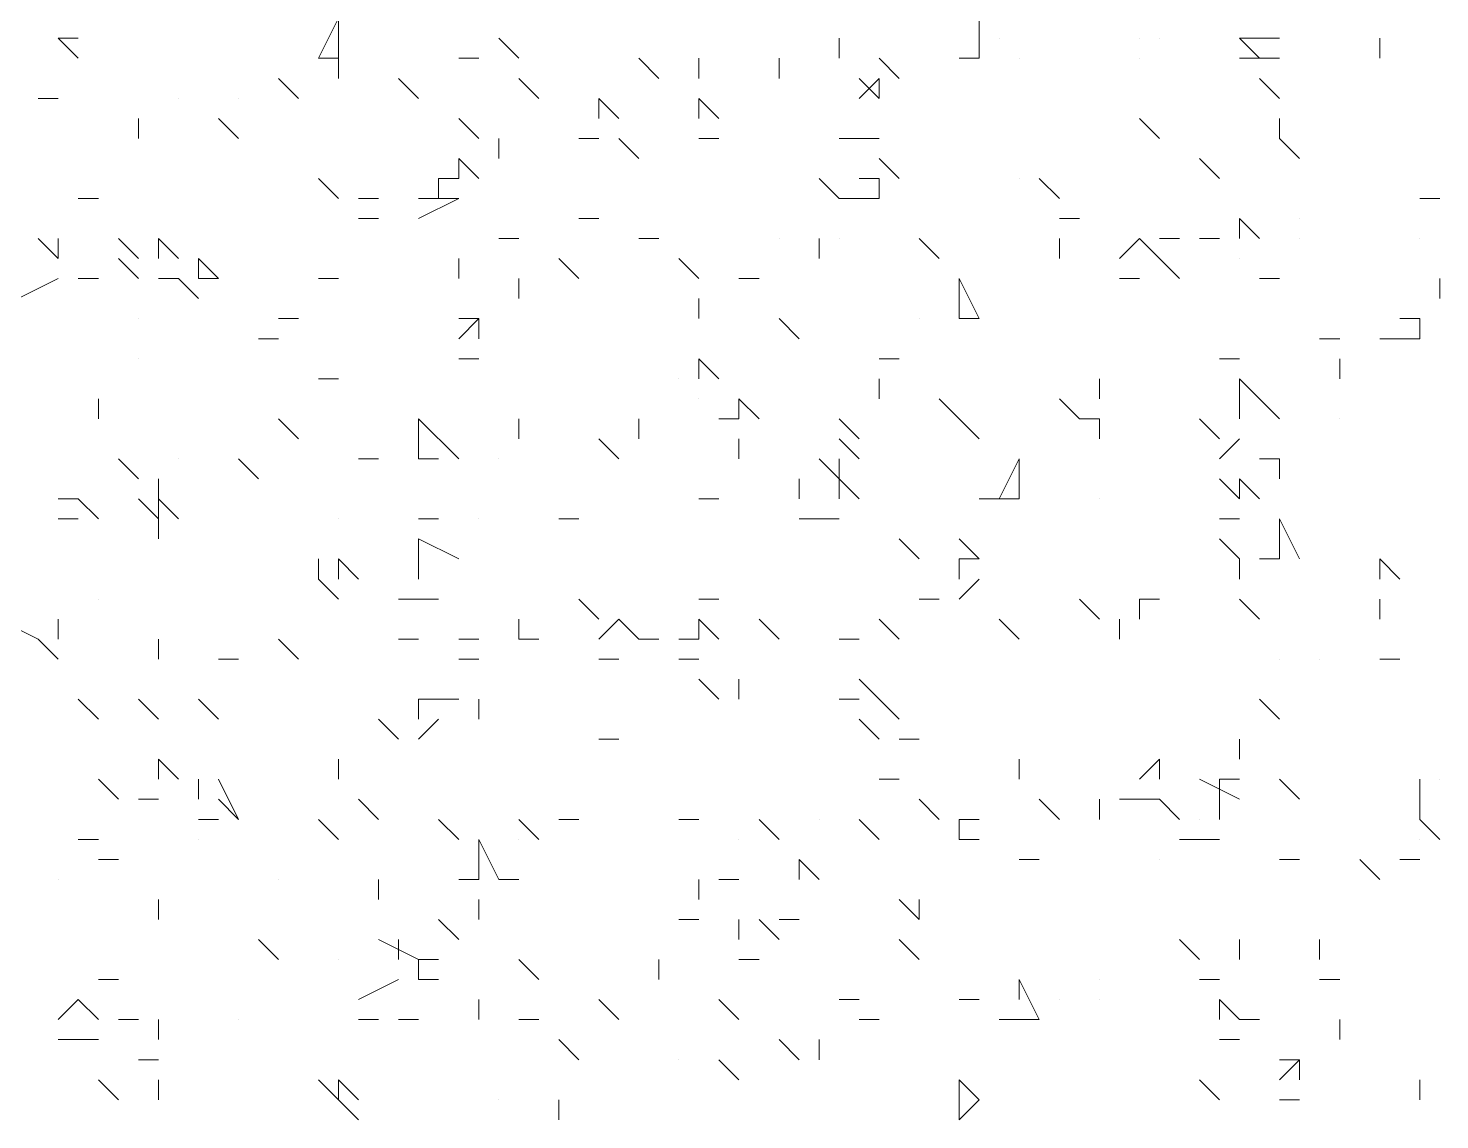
# Model space of a CAD drawing. Header units: millimetres. Extents: x 2928 to 3112, y 1220 to 1280.
# Drawn here: x 2999.9805 to 3000.2155, y 1265.0906 to 1265.2723 of the extents above; entities that cross this region are included whole.
import ezdxf

# ---------------------------------------------------------------- set-up
doc = ezdxf.new("R2010")
doc.units = ezdxf.units.MM

msp = doc.modelspace()

# ---------------------------------------------------------------- linework, layer by layer
at = {"color": 92, "linetype": 'Continuous', "lineweight": 5, "true_color": 0x00b800}
for points in [[(3000.03216, 1265.27396), (3000.02882, 1265.2673), (3000.02882, 1265.2673)], [(3000.03216, 1265.27396), (3000.03216, 1265.2673), (3000.03216, 1265.2673)], [(3000.13882, 1265.27396), (3000.13882, 1265.27063), (3000.13882, 1265.27063)], [(3000.13882, 1265.27396), (3000.13882, 1265.2673), (3000.13882, 1265.2673)], [(2999.98882, 1265.27063), (2999.98549, 1265.27063), (2999.98549, 1265.27063)], [(2999.98882, 1265.2673), (2999.98549, 1265.27063), (2999.98549, 1265.27063)], [(3000.06216, 1265.2673), (3000.05882, 1265.27063), (3000.05882, 1265.27063)], [(3000.11549, 1265.2673), (3000.11549, 1265.27063), (3000.11549, 1265.27063)], [(3000.18216, 1265.27063), (3000.18882, 1265.27063), (3000.18882, 1265.27063)], [(3000.18549, 1265.2673), (3000.18216, 1265.27063), (3000.18216, 1265.27063)], [(3000.20549, 1265.2673), (3000.20549, 1265.27063), (3000.20549, 1265.27063)], [(3000.02882, 1265.2673), (3000.03216, 1265.2673), (3000.03216, 1265.2673)], [(3000.03216, 1265.26396), (3000.03216, 1265.2673), (3000.03216, 1265.2673)], [(3000.05549, 1265.2673), (3000.05216, 1265.2673), (3000.05216, 1265.2673)], [(3000.08549, 1265.26396), (3000.08216, 1265.2673), (3000.08216, 1265.2673)], [(3000.09216, 1265.26396), (3000.09216, 1265.2673), (3000.09216, 1265.2673)], [(3000.10549, 1265.26396), (3000.10549, 1265.2673), (3000.10549, 1265.2673)], [(3000.12549, 1265.26396), (3000.12216, 1265.2673), (3000.12216, 1265.2673)], [(3000.13549, 1265.2673), (3000.13882, 1265.2673), (3000.13882, 1265.2673)], [(3000.18216, 1265.2673), (3000.18882, 1265.2673), (3000.18882, 1265.2673)], [(3000.02549, 1265.26063), (3000.02216, 1265.26396), (3000.02216, 1265.26396)], [(3000.04549, 1265.26063), (3000.04216, 1265.26396), (3000.04216, 1265.26396)], [(3000.06549, 1265.26063), (3000.06216, 1265.26396), (3000.06216, 1265.26396)], [(3000.11882, 1265.26396), (3000.12216, 1265.26063), (3000.12216, 1265.26063)], [(3000.12216, 1265.26396), (3000.11882, 1265.26063), (3000.11882, 1265.26063)], [(3000.12216, 1265.26063), (3000.12216, 1265.26396), (3000.12216, 1265.26396)], [(3000.18882, 1265.26063), (3000.18549, 1265.26396), (3000.18549, 1265.26396)], [(2999.98549, 1265.26063), (2999.98216, 1265.26063), (2999.98216, 1265.26063)], [(3000.07549, 1265.26063), (3000.07882, 1265.2573), (3000.07882, 1265.2573)], [(3000.07549, 1265.26063), (3000.07549, 1265.2573), (3000.07549, 1265.2573)], [(3000.09216, 1265.26063), (3000.09549, 1265.2573), (3000.09549, 1265.2573)], [(3000.09216, 1265.26063), (3000.09216, 1265.2573), (3000.09216, 1265.2573)], [(2999.99882, 1265.25396), (2999.99882, 1265.2573), (2999.99882, 1265.2573)], [(3000.01549, 1265.25396), (3000.01216, 1265.2573), (3000.01216, 1265.2573)], [(3000.05549, 1265.25396), (3000.05216, 1265.2573), (3000.05216, 1265.2573)], [(3000.16882, 1265.25396), (3000.16549, 1265.2573), (3000.16549, 1265.2573)], [(3000.18882, 1265.25396), (3000.18882, 1265.2573), (3000.18882, 1265.2573)], [(3000.05882, 1265.25063), (3000.05882, 1265.25396), (3000.05882, 1265.25396)], [(3000.07216, 1265.25396), (3000.07549, 1265.25396), (3000.07549, 1265.25396)], [(3000.08216, 1265.25063), (3000.07882, 1265.25396), (3000.07882, 1265.25396)], [(3000.09216, 1265.25396), (3000.09549, 1265.25396), (3000.09549, 1265.25396)], [(3000.11549, 1265.25396), (3000.12216, 1265.25396), (3000.12216, 1265.25396)], [(3000.19216, 1265.25063), (3000.18882, 1265.25396), (3000.18882, 1265.25396)], [(3000.05216, 1265.25063), (3000.05549, 1265.2473), (3000.05549, 1265.2473)], [(3000.05216, 1265.25063), (3000.05216, 1265.2473), (3000.05216, 1265.2473)], [(3000.12549, 1265.2473), (3000.12216, 1265.25063), (3000.12216, 1265.25063)], [(3000.17882, 1265.2473), (3000.17549, 1265.25063), (3000.17549, 1265.25063)], [(3000.03216, 1265.24396), (3000.02882, 1265.2473), (3000.02882, 1265.2473)], [(3000.04882, 1265.2473), (3000.05216, 1265.2473), (3000.05216, 1265.2473)], [(3000.04882, 1265.2473), (3000.04882, 1265.24396), (3000.04882, 1265.24396)], [(3000.11549, 1265.24396), (3000.11216, 1265.2473), (3000.11216, 1265.2473)], [(3000.12216, 1265.2473), (3000.11882, 1265.2473), (3000.11882, 1265.2473)], [(3000.12216, 1265.2473), (3000.12216, 1265.24396), (3000.12216, 1265.24396)], [(3000.15216, 1265.24396), (3000.14882, 1265.2473), (3000.14882, 1265.2473)], [(2999.99216, 1265.24396), (2999.98882, 1265.24396), (2999.98882, 1265.24396)], [(3000.03882, 1265.24396), (3000.03549, 1265.24396), (3000.03549, 1265.24396)], [(3000.04549, 1265.24396), (3000.05216, 1265.24396), (3000.05216, 1265.24396)], [(3000.04549, 1265.24063), (3000.05216, 1265.24396), (3000.05216, 1265.24396)], [(3000.11549, 1265.24396), (3000.12216, 1265.24396), (3000.12216, 1265.24396)], [(3000.21549, 1265.24396), (3000.21216, 1265.24396), (3000.21216, 1265.24396)], [(3000.03882, 1265.24063), (3000.03549, 1265.24063), (3000.03549, 1265.24063)], [(3000.07549, 1265.24063), (3000.07216, 1265.24063), (3000.07216, 1265.24063)], [(3000.15549, 1265.24063), (3000.15216, 1265.24063), (3000.15216, 1265.24063)], [(3000.18216, 1265.24063), (3000.18549, 1265.2373), (3000.18549, 1265.2373)], [(3000.18216, 1265.24063), (3000.18216, 1265.2373), (3000.18216, 1265.2373)], [(2999.98216, 1265.2373), (2999.98549, 1265.23396), (2999.98549, 1265.23396)], [(2999.98549, 1265.2373), (2999.98549, 1265.23396), (2999.98549, 1265.23396)], [(2999.99882, 1265.23396), (2999.99549, 1265.2373), (2999.99549, 1265.2373)], [(3000.00216, 1265.2373), (3000.00549, 1265.23396), (3000.00549, 1265.23396)], [(3000.00216, 1265.2373), (3000.00216, 1265.23396), (3000.00216, 1265.23396)], [(3000.06216, 1265.2373), (3000.05882, 1265.2373), (3000.05882, 1265.2373)], [(3000.08549, 1265.2373), (3000.08216, 1265.2373), (3000.08216, 1265.2373)], [(3000.11216, 1265.23396), (3000.11216, 1265.2373), (3000.11216, 1265.2373)], [(3000.13216, 1265.23396), (3000.12882, 1265.2373), (3000.12882, 1265.2373)], [(3000.15216, 1265.23396), (3000.15216, 1265.2373), (3000.15216, 1265.2373)], [(3000.16549, 1265.2373), (3000.16216, 1265.23396), (3000.16216, 1265.23396)], [(3000.16549, 1265.2373), (3000.16882, 1265.23396), (3000.16882, 1265.23396)], [(3000.17216, 1265.2373), (3000.16882, 1265.2373), (3000.16882, 1265.2373)], [(3000.17882, 1265.2373), (3000.17549, 1265.2373), (3000.17549, 1265.2373)], [(2999.99882, 1265.23063), (2999.99549, 1265.23396), (2999.99549, 1265.23396)], [(3000.00882, 1265.23396), (3000.01216, 1265.23063), (3000.01216, 1265.23063)], [(3000.00882, 1265.23396), (3000.00882, 1265.23063), (3000.00882, 1265.23063)], [(3000.05216, 1265.23063), (3000.05216, 1265.23396), (3000.05216, 1265.23396)], [(3000.07216, 1265.23063), (3000.06882, 1265.23396), (3000.06882, 1265.23396)], [(3000.09216, 1265.23063), (3000.08882, 1265.23396), (3000.08882, 1265.23396)], [(3000.17216, 1265.23063), (3000.16882, 1265.23396), (3000.16882, 1265.23396)], [(2999.97882, 1265.2273), (2999.98549, 1265.23063), (2999.98549, 1265.23063)], [(2999.99216, 1265.23063), (2999.98882, 1265.23063), (2999.98882, 1265.23063)], [(3000.00216, 1265.23063), (3000.00549, 1265.23063), (3000.00549, 1265.23063)], [(3000.00549, 1265.23063), (3000.00882, 1265.2273), (3000.00882, 1265.2273)], [(3000.01216, 1265.23063), (3000.00882, 1265.23063), (3000.00882, 1265.23063)], [(3000.03216, 1265.23063), (3000.02882, 1265.23063), (3000.02882, 1265.23063)], [(3000.06216, 1265.2273), (3000.06216, 1265.23063), (3000.06216, 1265.23063)], [(3000.10216, 1265.23063), (3000.09882, 1265.23063), (3000.09882, 1265.23063)], [(3000.13549, 1265.23063), (3000.13882, 1265.22396), (3000.13882, 1265.22396)], [(3000.13549, 1265.23063), (3000.13549, 1265.22396), (3000.13549, 1265.22396)], [(3000.16216, 1265.23063), (3000.16549, 1265.23063), (3000.16549, 1265.23063)], [(3000.18882, 1265.23063), (3000.18549, 1265.23063), (3000.18549, 1265.23063)], [(3000.21549, 1265.2273), (3000.21549, 1265.23063), (3000.21549, 1265.23063)], [(3000.09216, 1265.22396), (3000.09216, 1265.2273), (3000.09216, 1265.2273)], [(3000.02549, 1265.22396), (3000.02216, 1265.22396), (3000.02216, 1265.22396)], [(3000.05549, 1265.22396), (3000.05216, 1265.22063), (3000.05216, 1265.22063)], [(3000.05549, 1265.22396), (3000.05216, 1265.22396), (3000.05216, 1265.22396)], [(3000.05549, 1265.22396), (3000.05549, 1265.22063), (3000.05549, 1265.22063)], [(3000.10882, 1265.22063), (3000.10549, 1265.22396), (3000.10549, 1265.22396)], [(3000.13549, 1265.22396), (3000.13882, 1265.22396), (3000.13882, 1265.22396)], [(3000.21216, 1265.22396), (3000.20883, 1265.22396), (3000.20883, 1265.22396)], [(3000.21216, 1265.22396), (3000.21216, 1265.22063), (3000.21216, 1265.22063)], [(3000.02216, 1265.22063), (3000.01882, 1265.22063), (3000.01882, 1265.22063)], [(3000.19883, 1265.22063), (3000.19549, 1265.22063), (3000.19549, 1265.22063)], [(3000.20549, 1265.22063), (3000.21216, 1265.22063), (3000.21216, 1265.22063)], [(3000.05216, 1265.2173), (3000.05549, 1265.2173), (3000.05549, 1265.2173)], [(3000.09216, 1265.2173), (3000.09549, 1265.21396), (3000.09549, 1265.21396)], [(3000.09216, 1265.2173), (3000.09216, 1265.21396), (3000.09216, 1265.21396)], [(3000.12549, 1265.2173), (3000.12216, 1265.2173), (3000.12216, 1265.2173)], [(3000.18216, 1265.2173), (3000.17882, 1265.2173), (3000.17882, 1265.2173)], [(3000.19883, 1265.21396), (3000.19883, 1265.2173), (3000.19883, 1265.2173)], [(3000.03216, 1265.21396), (3000.02882, 1265.21396), (3000.02882, 1265.21396)], [(3000.12216, 1265.21063), (3000.12216, 1265.21396), (3000.12216, 1265.21396)], [(3000.15882, 1265.21063), (3000.15882, 1265.21396), (3000.15882, 1265.21396)], [(3000.18216, 1265.21396), (3000.18882, 1265.2073), (3000.18882, 1265.2073)], [(3000.18216, 1265.21396), (3000.18216, 1265.2073), (3000.18216, 1265.2073)], [(2999.99216, 1265.2073), (2999.99216, 1265.21063), (2999.99216, 1265.21063)], [(3000.09882, 1265.21063), (3000.10216, 1265.2073), (3000.10216, 1265.2073)], [(3000.09882, 1265.21063), (3000.09882, 1265.2073), (3000.09882, 1265.2073)], [(3000.13549, 1265.2073), (3000.13216, 1265.21063), (3000.13216, 1265.21063)], [(3000.15549, 1265.2073), (3000.15216, 1265.21063), (3000.15216, 1265.21063)], [(3000.02549, 1265.20396), (3000.02216, 1265.2073), (3000.02216, 1265.2073)], [(3000.04549, 1265.2073), (3000.05216, 1265.20063), (3000.05216, 1265.20063)], [(3000.04549, 1265.2073), (3000.04549, 1265.20063), (3000.04549, 1265.20063)], [(3000.04549, 1265.20396), (3000.04549, 1265.2073), (3000.04549, 1265.2073)], [(3000.04549, 1265.20396), (3000.04549, 1265.2073), (3000.04549, 1265.2073)], [(3000.06216, 1265.20396), (3000.06216, 1265.2073), (3000.06216, 1265.2073)], [(3000.08216, 1265.20396), (3000.08216, 1265.2073), (3000.08216, 1265.2073)], [(3000.09549, 1265.2073), (3000.09882, 1265.2073), (3000.09882, 1265.2073)], [(3000.11882, 1265.20396), (3000.11549, 1265.2073), (3000.11549, 1265.2073)], [(3000.13882, 1265.20396), (3000.13549, 1265.2073), (3000.13549, 1265.2073)], [(3000.15882, 1265.2073), (3000.15549, 1265.2073), (3000.15549, 1265.2073)], [(3000.15882, 1265.20396), (3000.15882, 1265.2073), (3000.15882, 1265.2073)], [(3000.17882, 1265.20396), (3000.17549, 1265.2073), (3000.17549, 1265.2073)], [(3000.07882, 1265.20063), (3000.07549, 1265.20396), (3000.07549, 1265.20396)], [(3000.09882, 1265.20063), (3000.09882, 1265.20396), (3000.09882, 1265.20396)], [(3000.11882, 1265.20063), (3000.11549, 1265.20396), (3000.11549, 1265.20396)], [(3000.17882, 1265.20063), (3000.18216, 1265.20396), (3000.18216, 1265.20396)], [(2999.99882, 1265.1973), (2999.99549, 1265.20063), (2999.99549, 1265.20063)], [(3000.01882, 1265.1973), (3000.01549, 1265.20063), (3000.01549, 1265.20063)], [(3000.03882, 1265.20063), (3000.03549, 1265.20063), (3000.03549, 1265.20063)], [(3000.04549, 1265.20063), (3000.04882, 1265.20063), (3000.04882, 1265.20063)], [(3000.11216, 1265.20063), (3000.11882, 1265.19396), (3000.11882, 1265.19396)], [(3000.11549, 1265.20063), (3000.11549, 1265.19396), (3000.11549, 1265.19396)], [(3000.14549, 1265.20063), (3000.14216, 1265.19396), (3000.14216, 1265.19396)], [(3000.14549, 1265.20063), (3000.14549, 1265.19396), (3000.14549, 1265.19396)], [(3000.18882, 1265.20063), (3000.18549, 1265.20063), (3000.18549, 1265.20063)], [(3000.18882, 1265.1973), (3000.18882, 1265.20063), (3000.18882, 1265.20063)], [(3000.00216, 1265.19396), (3000.00216, 1265.1973), (3000.00216, 1265.1973)], [(3000.10882, 1265.19396), (3000.10882, 1265.1973), (3000.10882, 1265.1973)], [(3000.18216, 1265.19396), (3000.17882, 1265.1973), (3000.17882, 1265.1973)], [(3000.18216, 1265.1973), (3000.18549, 1265.19396), (3000.18549, 1265.19396)], [(3000.18216, 1265.1973), (3000.18216, 1265.19396), (3000.18216, 1265.19396)], [(2999.98882, 1265.19396), (2999.98549, 1265.19396), (2999.98549, 1265.19396)], [(2999.98882, 1265.19396), (2999.99216, 1265.19063), (2999.99216, 1265.19063)], [(3000.00216, 1265.19063), (2999.99882, 1265.19396), (2999.99882, 1265.19396)], [(3000.00216, 1265.19396), (3000.00549, 1265.19063), (3000.00549, 1265.19063)], [(3000.00216, 1265.19396), (3000.00216, 1265.19063), (3000.00216, 1265.19063)], [(3000.09549, 1265.19396), (3000.09216, 1265.19396), (3000.09216, 1265.19396)], [(3000.13882, 1265.19396), (3000.14549, 1265.19396), (3000.14549, 1265.19396)], [(2999.98549, 1265.19063), (2999.98882, 1265.19063), (2999.98882, 1265.19063)], [(3000.00216, 1265.1873), (3000.00216, 1265.19063), (3000.00216, 1265.19063)], [(3000.04882, 1265.19063), (3000.04549, 1265.19063), (3000.04549, 1265.19063)], [(3000.07216, 1265.19063), (3000.06882, 1265.19063), (3000.06882, 1265.19063)], [(3000.10882, 1265.19063), (3000.11549, 1265.19063), (3000.11549, 1265.19063)], [(3000.17882, 1265.19063), (3000.18216, 1265.19063), (3000.18216, 1265.19063)], [(3000.18882, 1265.19063), (3000.19216, 1265.18396), (3000.19216, 1265.18396)], [(3000.18882, 1265.19063), (3000.18882, 1265.18396), (3000.18882, 1265.18396)], [(3000.04549, 1265.1873), (3000.05216, 1265.18396), (3000.05216, 1265.18396)], [(3000.04549, 1265.1873), (3000.04549, 1265.18063), (3000.04549, 1265.18063)], [(3000.12882, 1265.18396), (3000.12549, 1265.1873), (3000.12549, 1265.1873)], [(3000.13882, 1265.18396), (3000.13549, 1265.1873), (3000.13549, 1265.1873)], [(3000.18216, 1265.18396), (3000.17882, 1265.1873), (3000.17882, 1265.1873)], [(3000.02882, 1265.18063), (3000.02882, 1265.18396), (3000.02882, 1265.18396)], [(3000.03216, 1265.18396), (3000.03549, 1265.18063), (3000.03549, 1265.18063)], [(3000.03216, 1265.18396), (3000.03216, 1265.18063), (3000.03216, 1265.18063)], [(3000.03216, 1265.18063), (3000.03216, 1265.18396), (3000.03216, 1265.18396)], [(3000.13549, 1265.18396), (3000.13882, 1265.18396), (3000.13882, 1265.18396)], [(3000.13549, 1265.18396), (3000.13549, 1265.18063), (3000.13549, 1265.18063)], [(3000.18216, 1265.18063), (3000.18216, 1265.18396), (3000.18216, 1265.18396)], [(3000.18549, 1265.18396), (3000.18882, 1265.18396), (3000.18882, 1265.18396)], [(3000.20549, 1265.18063), (3000.20549, 1265.18396), (3000.20549, 1265.18396)], [(3000.20883, 1265.18063), (3000.20549, 1265.18396), (3000.20549, 1265.18396)], [(3000.02882, 1265.18063), (3000.03216, 1265.1773), (3000.03216, 1265.1773)], [(3000.13549, 1265.1773), (3000.13882, 1265.18063), (3000.13882, 1265.18063)], [(3000.04216, 1265.1773), (3000.04882, 1265.1773), (3000.04882, 1265.1773)], [(3000.07549, 1265.17396), (3000.07216, 1265.1773), (3000.07216, 1265.1773)], [(3000.09549, 1265.1773), (3000.09216, 1265.1773), (3000.09216, 1265.1773)], [(3000.13216, 1265.1773), (3000.12882, 1265.1773), (3000.12882, 1265.1773)], [(3000.15882, 1265.17396), (3000.15549, 1265.1773), (3000.15549, 1265.1773)], [(3000.16549, 1265.17396), (3000.16549, 1265.1773), (3000.16549, 1265.1773)], [(3000.16882, 1265.1773), (3000.16549, 1265.1773), (3000.16549, 1265.1773)], [(3000.18549, 1265.17396), (3000.18216, 1265.1773), (3000.18216, 1265.1773)], [(3000.20549, 1265.17396), (3000.20549, 1265.1773), (3000.20549, 1265.1773)], [(2999.97549, 1265.17396), (2999.98216, 1265.17063), (2999.98216, 1265.17063)], [(2999.98549, 1265.17063), (2999.98549, 1265.17396), (2999.98549, 1265.17396)], [(3000.06216, 1265.17063), (3000.06216, 1265.17396), (3000.06216, 1265.17396)], [(3000.07882, 1265.17396), (3000.07549, 1265.17063), (3000.07549, 1265.17063)], [(3000.07882, 1265.17396), (3000.08216, 1265.17063), (3000.08216, 1265.17063)], [(3000.09216, 1265.17396), (3000.09549, 1265.17063), (3000.09549, 1265.17063)], [(3000.09216, 1265.17396), (3000.09216, 1265.17063), (3000.09216, 1265.17063)], [(3000.10549, 1265.17063), (3000.10216, 1265.17396), (3000.10216, 1265.17396)], [(3000.12549, 1265.17063), (3000.12216, 1265.17396), (3000.12216, 1265.17396)], [(3000.14549, 1265.17063), (3000.14216, 1265.17396), (3000.14216, 1265.17396)], [(3000.16216, 1265.17063), (3000.16216, 1265.17396), (3000.16216, 1265.17396)], [(2999.98549, 1265.1673), (2999.98216, 1265.17063), (2999.98216, 1265.17063)], [(3000.00216, 1265.1673), (3000.00216, 1265.17063), (3000.00216, 1265.17063)], [(3000.02549, 1265.1673), (3000.02216, 1265.17063), (3000.02216, 1265.17063)], [(3000.04549, 1265.17063), (3000.04216, 1265.17063), (3000.04216, 1265.17063)], [(3000.05549, 1265.17063), (3000.05216, 1265.17063), (3000.05216, 1265.17063)], [(3000.06549, 1265.17063), (3000.06216, 1265.17063), (3000.06216, 1265.17063)], [(3000.08549, 1265.17063), (3000.08216, 1265.17063), (3000.08216, 1265.17063)], [(3000.09216, 1265.17063), (3000.08882, 1265.17063), (3000.08882, 1265.17063)], [(3000.11882, 1265.17063), (3000.11549, 1265.17063), (3000.11549, 1265.17063)], [(3000.01549, 1265.1673), (3000.01216, 1265.1673), (3000.01216, 1265.1673)], [(3000.05549, 1265.1673), (3000.05216, 1265.1673), (3000.05216, 1265.1673)], [(3000.07549, 1265.1673), (3000.07882, 1265.1673), (3000.07882, 1265.1673)], [(3000.08882, 1265.1673), (3000.09216, 1265.1673), (3000.09216, 1265.1673)], [(3000.20883, 1265.1673), (3000.20549, 1265.1673), (3000.20549, 1265.1673)], [(3000.09549, 1265.16063), (3000.09216, 1265.16396), (3000.09216, 1265.16396)], [(3000.09882, 1265.16063), (3000.09882, 1265.16396), (3000.09882, 1265.16396)], [(3000.12216, 1265.16063), (3000.11882, 1265.16396), (3000.11882, 1265.16396)], [(2999.99216, 1265.1573), (2999.98882, 1265.16063), (2999.98882, 1265.16063)], [(3000.00216, 1265.1573), (2999.99882, 1265.16063), (2999.99882, 1265.16063)], [(3000.01216, 1265.1573), (3000.00882, 1265.16063), (3000.00882, 1265.16063)], [(3000.04549, 1265.16063), (3000.05216, 1265.16063), (3000.05216, 1265.16063)], [(3000.04549, 1265.16063), (3000.04549, 1265.1573), (3000.04549, 1265.1573)], [(3000.05549, 1265.1573), (3000.05549, 1265.16063), (3000.05549, 1265.16063)], [(3000.11882, 1265.16063), (3000.11549, 1265.16063), (3000.11549, 1265.16063)], [(3000.12216, 1265.16063), (3000.12549, 1265.1573), (3000.12549, 1265.1573)], [(3000.18882, 1265.1573), (3000.18549, 1265.16063), (3000.18549, 1265.16063)], [(3000.04216, 1265.15396), (3000.03882, 1265.1573), (3000.03882, 1265.1573)], [(3000.04549, 1265.15396), (3000.04882, 1265.1573), (3000.04882, 1265.1573)], [(3000.11882, 1265.1573), (3000.12216, 1265.15396), (3000.12216, 1265.15396)], [(3000.07882, 1265.15396), (3000.07549, 1265.15396), (3000.07549, 1265.15396)], [(3000.12882, 1265.15396), (3000.12549, 1265.15396), (3000.12549, 1265.15396)], [(3000.18216, 1265.15396), (3000.18216, 1265.15063), (3000.18216, 1265.15063)], [(3000.18216, 1265.15396), (3000.18216, 1265.15063), (3000.18216, 1265.15063)], [(3000.18216, 1265.15063), (3000.18216, 1265.15396), (3000.18216, 1265.15396)], [(3000.00216, 1265.15063), (3000.00549, 1265.1473), (3000.00549, 1265.1473)], [(3000.00216, 1265.15063), (3000.00216, 1265.1473), (3000.00216, 1265.1473)], [(3000.03216, 1265.1473), (3000.03216, 1265.15063), (3000.03216, 1265.15063)], [(3000.14549, 1265.1473), (3000.14549, 1265.15063), (3000.14549, 1265.15063)], [(3000.16882, 1265.15063), (3000.16549, 1265.1473), (3000.16549, 1265.1473)], [(3000.16882, 1265.15063), (3000.16882, 1265.1473), (3000.16882, 1265.1473)], [(2999.99549, 1265.14396), (2999.99216, 1265.1473), (2999.99216, 1265.1473)], [(3000.00882, 1265.1473), (3000.00882, 1265.14396), (3000.00882, 1265.14396)], [(3000.01216, 1265.1473), (3000.01549, 1265.14063), (3000.01549, 1265.14063)], [(3000.12549, 1265.1473), (3000.12216, 1265.1473), (3000.12216, 1265.1473)], [(3000.17549, 1265.1473), (3000.18216, 1265.14396), (3000.18216, 1265.14396)], [(3000.17882, 1265.1473), (3000.18216, 1265.1473), (3000.18216, 1265.1473)], [(3000.17882, 1265.1473), (3000.17882, 1265.14063), (3000.17882, 1265.14063)], [(3000.19216, 1265.14396), (3000.18882, 1265.1473), (3000.18882, 1265.1473)], [(3000.21216, 1265.14396), (3000.21216, 1265.1473), (3000.21216, 1265.1473)], [(2999.99882, 1265.14396), (3000.00216, 1265.14396), (3000.00216, 1265.14396)], [(3000.01549, 1265.14063), (3000.01216, 1265.14396), (3000.01216, 1265.14396)], [(3000.03882, 1265.14063), (3000.03549, 1265.14396), (3000.03549, 1265.14396)], [(3000.13216, 1265.14063), (3000.12882, 1265.14396), (3000.12882, 1265.14396)], [(3000.15216, 1265.14063), (3000.14882, 1265.14396), (3000.14882, 1265.14396)], [(3000.15882, 1265.14063), (3000.15882, 1265.14396), (3000.15882, 1265.14396)], [(3000.16216, 1265.14396), (3000.16882, 1265.14396), (3000.16882, 1265.14396)], [(3000.17216, 1265.14063), (3000.16882, 1265.14396), (3000.16882, 1265.14396)], [(3000.21216, 1265.14063), (3000.21216, 1265.14396), (3000.21216, 1265.14396)], [(3000.00882, 1265.14063), (3000.01216, 1265.14063), (3000.01216, 1265.14063)], [(3000.03216, 1265.1373), (3000.02882, 1265.14063), (3000.02882, 1265.14063)], [(3000.05216, 1265.1373), (3000.04882, 1265.14063), (3000.04882, 1265.14063)], [(3000.06549, 1265.1373), (3000.06216, 1265.14063), (3000.06216, 1265.14063)], [(3000.07216, 1265.14063), (3000.06882, 1265.14063), (3000.06882, 1265.14063)], [(3000.09216, 1265.14063), (3000.08882, 1265.14063), (3000.08882, 1265.14063)], [(3000.10549, 1265.1373), (3000.10216, 1265.14063), (3000.10216, 1265.14063)], [(3000.12216, 1265.1373), (3000.11882, 1265.14063), (3000.11882, 1265.14063)], [(3000.13549, 1265.14063), (3000.13882, 1265.14063), (3000.13882, 1265.14063)], [(3000.13549, 1265.14063), (3000.13549, 1265.1373), (3000.13549, 1265.1373)], [(3000.21216, 1265.14063), (3000.21549, 1265.1373), (3000.21549, 1265.1373)], [(2999.99216, 1265.1373), (2999.98882, 1265.1373), (2999.98882, 1265.1373)], [(3000.05549, 1265.1373), (3000.05882, 1265.13063), (3000.05882, 1265.13063)], [(3000.05549, 1265.1373), (3000.05549, 1265.13063), (3000.05549, 1265.13063)], [(3000.13549, 1265.1373), (3000.13882, 1265.1373), (3000.13882, 1265.1373)], [(3000.17216, 1265.1373), (3000.17882, 1265.1373), (3000.17882, 1265.1373)], [(2999.99549, 1265.13396), (2999.99216, 1265.13396), (2999.99216, 1265.13396)], [(3000.10882, 1265.13396), (3000.11216, 1265.13063), (3000.11216, 1265.13063)], [(3000.10882, 1265.13396), (3000.10882, 1265.13063), (3000.10882, 1265.13063)], [(3000.14882, 1265.13396), (3000.14549, 1265.13396), (3000.14549, 1265.13396)], [(3000.19216, 1265.13396), (3000.18882, 1265.13396), (3000.18882, 1265.13396)], [(3000.20549, 1265.13063), (3000.20216, 1265.13396), (3000.20216, 1265.13396)], [(3000.20883, 1265.13396), (3000.21216, 1265.13396), (3000.21216, 1265.13396)], [(3000.03882, 1265.1273), (3000.03882, 1265.13063), (3000.03882, 1265.13063)], [(3000.05216, 1265.13063), (3000.05549, 1265.13063), (3000.05549, 1265.13063)], [(3000.06216, 1265.13063), (3000.05882, 1265.13063), (3000.05882, 1265.13063)], [(3000.09216, 1265.13063), (3000.09216, 1265.1273), (3000.09216, 1265.1273)], [(3000.09216, 1265.13063), (3000.09216, 1265.1273), (3000.09216, 1265.1273)], [(3000.09882, 1265.13063), (3000.09549, 1265.13063), (3000.09549, 1265.13063)], [(3000.00216, 1265.12396), (3000.00216, 1265.1273), (3000.00216, 1265.1273)], [(3000.05549, 1265.12396), (3000.05549, 1265.1273), (3000.05549, 1265.1273)], [(3000.12882, 1265.12396), (3000.12549, 1265.1273), (3000.12549, 1265.1273)], [(3000.12882, 1265.12396), (3000.12882, 1265.1273), (3000.12882, 1265.1273)], [(3000.05216, 1265.12063), (3000.04882, 1265.12396), (3000.04882, 1265.12396)], [(3000.08882, 1265.12396), (3000.09216, 1265.12396), (3000.09216, 1265.12396)], [(3000.09882, 1265.12396), (3000.09882, 1265.12063), (3000.09882, 1265.12063)], [(3000.10216, 1265.12396), (3000.10549, 1265.12063), (3000.10549, 1265.12063)], [(3000.10549, 1265.12396), (3000.10882, 1265.12396), (3000.10882, 1265.12396)], [(3000.02216, 1265.1173), (3000.01882, 1265.12063), (3000.01882, 1265.12063)], [(3000.03882, 1265.12063), (3000.04549, 1265.1173), (3000.04549, 1265.1173)], [(3000.04216, 1265.12063), (3000.04216, 1265.1173), (3000.04216, 1265.1173)], [(3000.12882, 1265.1173), (3000.12549, 1265.12063), (3000.12549, 1265.12063)], [(3000.17549, 1265.1173), (3000.17216, 1265.12063), (3000.17216, 1265.12063)], [(3000.18216, 1265.1173), (3000.18216, 1265.12063), (3000.18216, 1265.12063)], [(3000.19549, 1265.1173), (3000.19549, 1265.12063), (3000.19549, 1265.12063)], [(3000.04549, 1265.1173), (3000.04882, 1265.1173), (3000.04882, 1265.1173)], [(3000.04549, 1265.1173), (3000.04549, 1265.11396), (3000.04549, 1265.11396)], [(3000.06549, 1265.11396), (3000.06216, 1265.1173), (3000.06216, 1265.1173)], [(3000.08549, 1265.11396), (3000.08549, 1265.1173), (3000.08549, 1265.1173)], [(3000.09882, 1265.1173), (3000.10216, 1265.1173), (3000.10216, 1265.1173)], [(2999.99549, 1265.11396), (2999.99216, 1265.11396), (2999.99216, 1265.11396)], [(3000.03549, 1265.11063), (3000.04216, 1265.11396), (3000.04216, 1265.11396)], [(3000.04549, 1265.11396), (3000.04882, 1265.11396), (3000.04882, 1265.11396)], [(3000.14549, 1265.11396), (3000.14882, 1265.1073), (3000.14882, 1265.1073)], [(3000.14549, 1265.11396), (3000.14549, 1265.11063), (3000.14549, 1265.11063)], [(3000.17882, 1265.11396), (3000.17549, 1265.11396), (3000.17549, 1265.11396)], [(3000.19883, 1265.11396), (3000.19549, 1265.11396), (3000.19549, 1265.11396)], [(2999.98882, 1265.11063), (2999.98549, 1265.1073), (2999.98549, 1265.1073)], [(2999.98882, 1265.11063), (2999.99216, 1265.1073), (2999.99216, 1265.1073)], [(3000.05549, 1265.1073), (3000.05549, 1265.11063), (3000.05549, 1265.11063)], [(3000.07882, 1265.1073), (3000.07549, 1265.11063), (3000.07549, 1265.11063)], [(3000.09882, 1265.1073), (3000.09549, 1265.11063), (3000.09549, 1265.11063)], [(3000.11882, 1265.11063), (3000.11549, 1265.11063), (3000.11549, 1265.11063)], [(3000.13882, 1265.11063), (3000.13549, 1265.11063), (3000.13549, 1265.11063)], [(3000.17882, 1265.11063), (3000.18216, 1265.1073), (3000.18216, 1265.1073)], [(3000.17882, 1265.11063), (3000.17882, 1265.1073), (3000.17882, 1265.1073)], [(2999.99882, 1265.1073), (2999.99549, 1265.1073), (2999.99549, 1265.1073)], [(3000.00216, 1265.1073), (3000.00216, 1265.10396), (3000.00216, 1265.10396)], [(3000.00216, 1265.1073), (3000.00216, 1265.10396), (3000.00216, 1265.10396)], [(3000.03882, 1265.1073), (3000.03549, 1265.1073), (3000.03549, 1265.1073)], [(3000.04549, 1265.1073), (3000.04216, 1265.1073), (3000.04216, 1265.1073)], [(3000.06549, 1265.1073), (3000.06216, 1265.1073), (3000.06216, 1265.1073)], [(3000.12216, 1265.1073), (3000.11882, 1265.1073), (3000.11882, 1265.1073)], [(3000.14216, 1265.1073), (3000.14549, 1265.1073), (3000.14549, 1265.1073)], [(3000.14882, 1265.1073), (3000.14549, 1265.1073), (3000.14549, 1265.1073)], [(3000.18549, 1265.1073), (3000.18216, 1265.1073), (3000.18216, 1265.1073)], [(3000.19883, 1265.10396), (3000.19883, 1265.1073), (3000.19883, 1265.1073)], [(2999.98549, 1265.10396), (2999.99216, 1265.10396), (2999.99216, 1265.10396)], [(3000.07216, 1265.10063), (3000.06882, 1265.10396), (3000.06882, 1265.10396)], [(3000.10882, 1265.10063), (3000.10549, 1265.10396), (3000.10549, 1265.10396)], [(3000.11216, 1265.10063), (3000.11216, 1265.10396), (3000.11216, 1265.10396)], [(3000.17882, 1265.10396), (3000.18216, 1265.10396), (3000.18216, 1265.10396)], [(2999.99882, 1265.10063), (3000.00216, 1265.10063), (3000.00216, 1265.10063)], [(3000.09882, 1265.0973), (3000.09549, 1265.10063), (3000.09549, 1265.10063)], [(3000.19216, 1265.10063), (3000.18882, 1265.0973), (3000.18882, 1265.0973)], [(3000.19216, 1265.10063), (3000.18882, 1265.10063), (3000.18882, 1265.10063)], [(3000.19216, 1265.10063), (3000.19216, 1265.0973), (3000.19216, 1265.0973)], [(2999.99549, 1265.09396), (2999.99216, 1265.0973), (2999.99216, 1265.0973)], [(3000.00216, 1265.09396), (3000.00216, 1265.0973), (3000.00216, 1265.0973)], [(3000.03216, 1265.09396), (3000.02882, 1265.0973), (3000.02882, 1265.0973)], [(3000.03216, 1265.0973), (3000.03549, 1265.09396), (3000.03549, 1265.09396)], [(3000.03216, 1265.0973), (3000.03216, 1265.09396), (3000.03216, 1265.09396)], [(3000.13549, 1265.0973), (3000.13882, 1265.09396), (3000.13882, 1265.09396)], [(3000.13549, 1265.0973), (3000.13549, 1265.09396), (3000.13549, 1265.09396)], [(3000.17882, 1265.09396), (3000.17549, 1265.0973), (3000.17549, 1265.0973)], [(3000.21216, 1265.09396), (3000.21216, 1265.0973), (3000.21216, 1265.0973)], [(3000.03216, 1265.09396), (3000.03549, 1265.09063), (3000.03549, 1265.09063)], [(3000.06882, 1265.09063), (3000.06882, 1265.09396), (3000.06882, 1265.09396)], [(3000.13549, 1265.09063), (3000.13882, 1265.09396), (3000.13882, 1265.09396)], [(3000.13549, 1265.09063), (3000.13549, 1265.09396), (3000.13549, 1265.09396)], [(3000.18882, 1265.09396), (3000.19216, 1265.09396), (3000.19216, 1265.09396)]]:
    msp.add_lwpolyline(points, dxfattribs=at)
for points in [[(3000.14216, 1265.27063), (3000.14216, 1265.27063)], [(3000.16549, 1265.27063), (3000.16549, 1265.27063)], [(3000.16882, 1265.27063), (3000.16882, 1265.27063)], [(3000.14549, 1265.2673), (3000.14549, 1265.2673)], [(3000.16549, 1265.2673), (3000.16549, 1265.2673)], [(3000.00549, 1265.26063), (3000.00549, 1265.26063)], [(3000.01549, 1265.26063), (3000.01549, 1265.26063)], [(3000.09216, 1265.26063), (3000.09216, 1265.26063)], [(3000.14549, 1265.2473), (3000.14549, 1265.2473)], [(3000.19216, 1265.24063), (3000.19216, 1265.24063)], [(3000.10549, 1265.2373), (3000.10549, 1265.2373)], [(3000.11549, 1265.2373), (3000.11549, 1265.2373)], [(3000.19216, 1265.2373), (3000.19216, 1265.2373)], [(3000.21216, 1265.2373), (3000.21216, 1265.2373)], [(3000.18216, 1265.23396), (3000.18216, 1265.23396)], [(2999.99882, 1265.22396), (2999.99882, 1265.22396)], [(3000.12882, 1265.22396), (3000.12882, 1265.22396)], [(2999.99882, 1265.2173), (2999.99882, 1265.2173)], [(3000.08882, 1265.21396), (3000.08882, 1265.21396)], [(3000.09216, 1265.21063), (3000.09216, 1265.21063)], [(3000.19883, 1265.2073), (3000.19883, 1265.2073)], [(3000.00549, 1265.20063), (3000.00549, 1265.20063)], [(3000.05882, 1265.20063), (3000.05882, 1265.20063)], [(3000.11216, 1265.20063), (3000.11216, 1265.20063)], [(3000.15882, 1265.19396), (3000.15882, 1265.19396)], [(3000.03216, 1265.19063), (3000.03216, 1265.19063)], [(3000.05549, 1265.19063), (3000.05549, 1265.19063)], [(2999.99216, 1265.1773), (2999.99216, 1265.1773)], [(3000.18882, 1265.1673), (3000.18882, 1265.1673)], [(3000.19549, 1265.1673), (3000.19549, 1265.1673)], [(3000.12216, 1265.16063), (3000.12216, 1265.16063)], [(3000.21549, 1265.1473), (3000.21549, 1265.1473)], [(3000.11216, 1265.14063), (3000.11216, 1265.14063)], [(3000.13882, 1265.14063), (3000.13882, 1265.14063)], [(3000.17549, 1265.14063), (3000.17549, 1265.14063)], [(3000.00882, 1265.1373), (3000.00882, 1265.1373)], [(3000.06216, 1265.1373), (3000.06216, 1265.1373)], [(3000.09882, 1265.1373), (3000.09882, 1265.1373)], [(3000.21216, 1265.1373), (3000.21216, 1265.1373)], [(3000.16882, 1265.13396), (3000.16882, 1265.13396)], [(2999.98549, 1265.13063), (2999.98549, 1265.13063)], [(3000.02216, 1265.13063), (3000.02216, 1265.13063)], [(3000.03216, 1265.1173), (3000.03216, 1265.1173)], [(3000.15882, 1265.11396), (3000.15882, 1265.11396)], [(3000.15216, 1265.11063), (3000.15216, 1265.11063)], [(3000.15882, 1265.11063), (3000.15882, 1265.11063)], [(3000.01549, 1265.1073), (3000.01549, 1265.1073)], [(3000.08882, 1265.10063), (3000.08882, 1265.10063)], [(3000.00216, 1265.09396), (3000.00216, 1265.09396)], [(3000.05882, 1265.09396), (3000.05882, 1265.09396)]]:
    msp.add_lwpolyline(points, close=True, dxfattribs=at)

doc.saveas('drawing.dxf')
